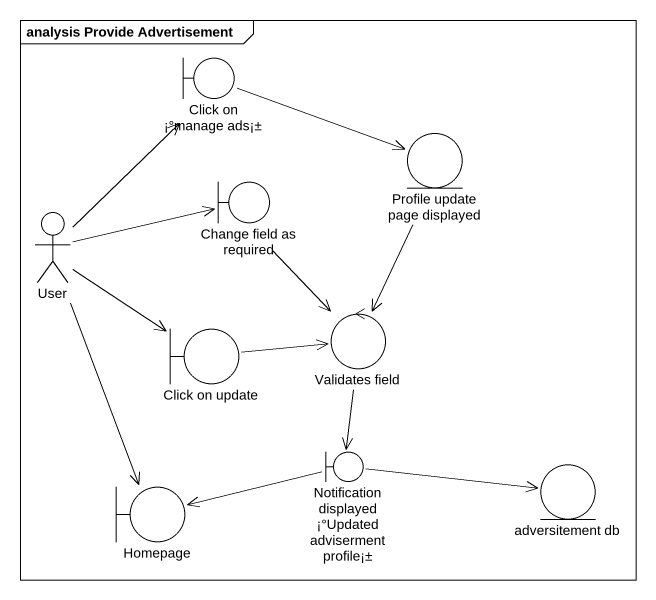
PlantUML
@startuml
mainframe analysis Provide Advertisement
boundary "Click on ¡°manage ads¡±" as Click_on_manage_ads
entity "Profile update page displayed" as Profile_update_page
boundary "Change field as required" as Change_field_as_required
actor User
control "Validates field" as Validates_field
boundary "Click on update" as Click_on_update
boundary Homepage
boundary "Notification displayed ¡°Updated adviserment profile¡±" as Notification_displayed
entity "adversitement db" as adversitement_db
Click_on_manage_ads -right-> Profile_update_page
Profile_update_page --> Validates_field
Change_field_as_required --> Validates_field
User -up-> Click_on_manage_ads
User -right-> Change_field_as_required
User --> Click_on_update
User --> Homepage
Validates_field --> Notification_displayed
Click_on_update -right-> Validates_field
Notification_displayed -left-> Homepage
Notification_displayed -right-> adversitement_db
@enduml
